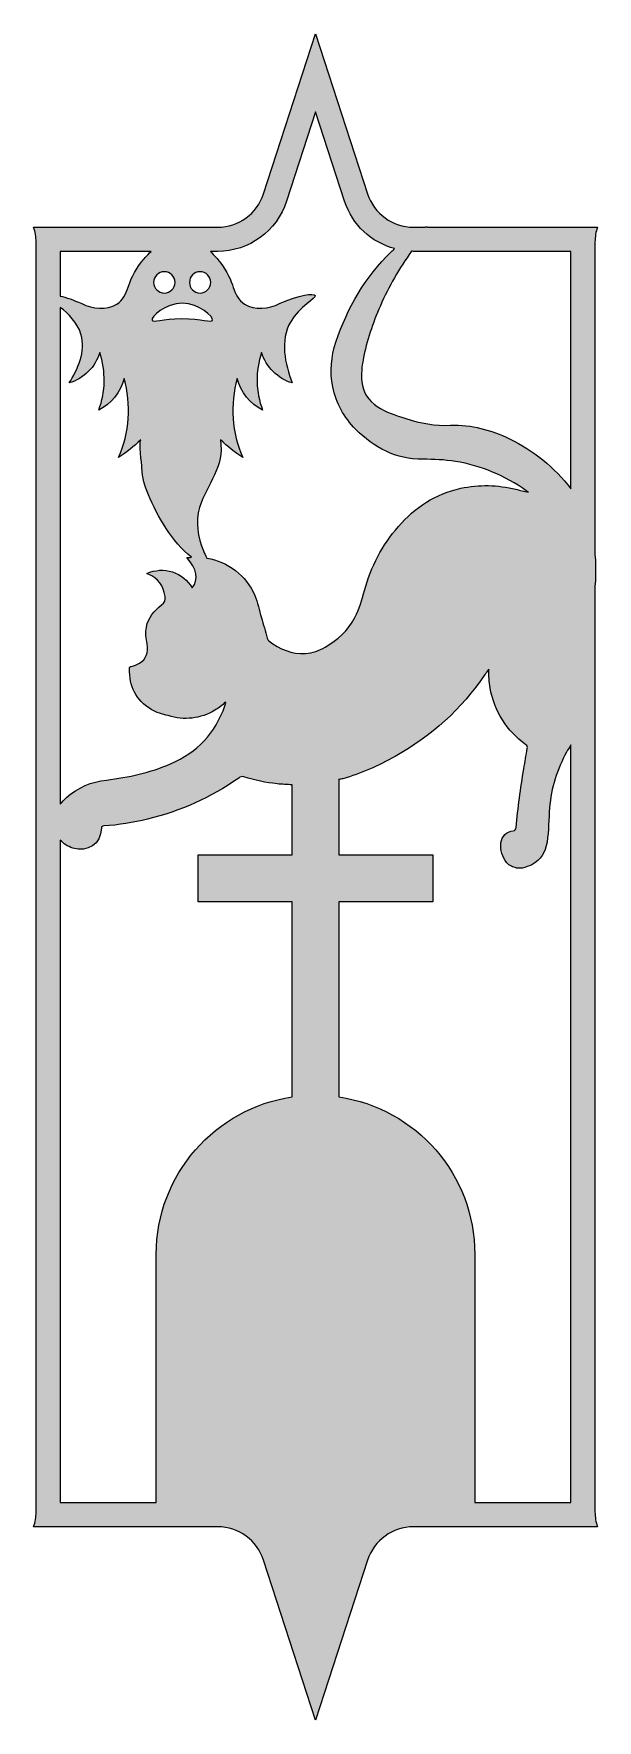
# Model space of a CAD drawing. Header units: centimetres. Extents: x 4.8 to 9.1, y -16.4 to -3.6.
import ezdxf

# ---------------------------------------------------------------- set-up
doc = ezdxf.new("R2010")
doc.units = ezdxf.units.CM
doc.header["$MEASUREMENT"] = 0
doc.layers.add('Layer 1', color=7, linetype='Continuous')

msp = doc.modelspace()

# ---------------------------------------------------------------- hatches: boundary and pattern name
at = {"layer": 'Layer 1', "true_color": 0x6870b5}
h = msp.add_hatch(color=173, dxfattribs=at)
h.dxf.hatch_style = 2
edge = h.paths.add_edge_path()
edge.add_spline(control_points=[(9.114, -7.787), (9.114, -7.785), (9.115, -7.782), (9.115, -7.78), (9.115, -7.772), (9.117, -7.764), (9.118, -7.756), (9.118, -7.699), (9.118, -7.643), (9.118, -7.586), (9.117, -7.581), (9.115, -7.577), (9.115, -7.572), (9.115, -7.568), (9.114, -7.563), (9.114, -7.559), (9.114, -7.559), (9.114, -5.174), (9.114, -5.174), (9.114, -5.134), (9.121, -5.096), (9.132, -5.06), (9.132, -5.06), (7.839, -5.06), (7.839, -5.06), (7.839, -5.06), (7.839, -5.059), (7.839, -5.059), (7.834, -5.054), (7.826, -5.057), (7.82, -5.059), (7.819, -5.059), (7.818, -5.059), (7.817, -5.06), (7.817, -5.06), (7.731, -5.06), (7.731, -5.06), (7.572, -5.06), (7.43, -4.957), (7.382, -4.806), (7.382, -4.806), (6.985, -3.587), (6.985, -3.587), (6.985, -3.587), (6.589, -4.806), (6.589, -4.806), (6.541, -4.957), (6.399, -5.06), (6.24, -5.06), (6.24, -5.06), (4.838, -5.06), (4.838, -5.06), (4.85, -5.096), (4.857, -5.134), (4.857, -5.174), (4.857, -5.174), (4.857, -14.842), (4.857, -14.842), (4.857, -14.881), (4.85, -14.919), (4.838, -14.955), (4.838, -14.955), (6.24, -14.955), (6.24, -14.955), (6.399, -14.955), (6.541, -15.058), (6.589, -15.21), (6.589, -15.21), (6.985, -16.428), (6.985, -16.428), (6.985, -16.428), (7.382, -15.21), (7.382, -15.21), (7.43, -15.058), (7.572, -14.955), (7.731, -14.955), (7.731, -14.955), (9.132, -14.955), (9.132, -14.955), (9.121, -14.919), (9.114, -14.881), (9.114, -14.842), (9.114, -14.842), (9.114, -7.787), (9.114, -7.787)], knot_values=[0, 0, 0, 0, 1, 1, 1, 2, 2, 2, 3, 3, 3, 4, 4, 4, 5, 5, 5, 6, 6, 6, 7, 7, 7, 8, 8, 8, 9, 9, 9, 10, 10, 10, 11, 11, 11, 12, 12, 12, 13, 13, 13, 14, 14, 14, 15, 15, 15, 16, 16, 16, 17, 17, 17, 18, 18, 18, 19, 19, 19, 20, 20, 20, 21, 21, 21, 22, 22, 22, 23, 23, 23, 24, 24, 24, 25, 25, 25, 26, 26, 26, 27, 27, 27, 28, 28, 28, 28], degree=3, periodic=1)
edge = h.paths.add_edge_path()
edge.add_spline(control_points=[(5.041, -5.671), (5.102, -5.718), (5.171, -5.785), (5.198, -5.874), (5.238, -6.007), (5.173, -6.145), (5.108, -6.246), (5.218, -6.214), (5.309, -6.124), (5.342, -6.014), (5.389, -6.156), (5.386, -6.313), (5.334, -6.452), (5.429, -6.406), (5.501, -6.315), (5.527, -6.212), (5.584, -6.409), (5.568, -6.626), (5.484, -6.813), (5.545, -6.775), (5.602, -6.729), (5.654, -6.679), (5.64, -6.692), (5.661, -6.866), (5.663, -6.893), (5.666, -6.967), (5.683, -7.031), (5.712, -7.098), (5.782, -7.259), (5.893, -7.458), (6.04, -7.573), (6.029, -7.574), (6.018, -7.574), (6.005, -7.575), (6.083, -7.662), (6.097, -7.741), (6.046, -7.806), (6.009, -7.748), (5.961, -7.705), (5.895, -7.685), (5.83, -7.664), (5.765, -7.669), (5.699, -7.696), (5.705, -7.699), (5.708, -7.701), (5.711, -7.702), (5.786, -7.734), (5.828, -7.79), (5.839, -7.871), (5.843, -7.899), (5.838, -7.918), (5.813, -7.936), (5.756, -7.979), (5.712, -8.032), (5.697, -8.104), (5.688, -8.148), (5.695, -8.191), (5.702, -8.233), (5.713, -8.302), (5.695, -8.348), (5.644, -8.379), (5.624, -8.391), (5.603, -8.399), (5.582, -8.404), (5.572, -8.406), (5.568, -8.41), (5.568, -8.42), (5.565, -8.554), (5.616, -8.66), (5.733, -8.732), (5.772, -8.757), (5.818, -8.766), (5.862, -8.779), (5.987, -8.817), (6.106, -8.804), (6.219, -8.737), (6.248, -8.72), (6.274, -8.699), (6.3, -8.676), (6.303, -8.687), (6.298, -8.695), (6.295, -8.703), (6.222, -8.912), (6.084, -9.06), (5.881, -9.146), (5.725, -9.213), (5.561, -9.249), (5.393, -9.269), (5.278, -9.282), (5.176, -9.326), (5.089, -9.402), (5.07, -9.418), (5.055, -9.435), (5.041, -9.454), (5.041, -9.454), (5.041, -5.671), (5.041, -5.671)], knot_values=[0, 0, 0, 0, 1, 1, 1, 2, 2, 2, 3, 3, 3, 4, 4, 4, 5, 5, 5, 6, 6, 6, 7, 7, 7, 8, 8, 8, 9, 9, 9, 10, 10, 10, 11, 11, 11, 12, 12, 12, 13, 13, 13, 14, 14, 14, 15, 15, 15, 16, 16, 16, 17, 17, 17, 18, 18, 18, 19, 19, 19, 20, 20, 20, 21, 21, 21, 22, 22, 22, 23, 23, 23, 24, 24, 24, 25, 25, 25, 26, 26, 26, 27, 27, 27, 28, 28, 28, 29, 29, 29, 30, 30, 30, 31, 31, 31, 32, 32, 32, 32], degree=3, periodic=1)
edge = h.paths.add_edge_path()
edge.add_spline(control_points=[(5.967, -5.756), (5.817, -5.756), (5.747, -5.788), (5.74, -5.769), (5.729, -5.743), (5.84, -5.639), (5.97, -5.639), (6.1, -5.639), (6.21, -5.743), (6.2, -5.769), (6.192, -5.788), (6.12, -5.755), (5.967, -5.756)], knot_values=[0, 0, 0, 0, 1, 1, 1, 2, 2, 2, 3, 3, 3, 4, 4, 4, 4], degree=3, periodic=1)
edge = h.paths.add_edge_path()
edge.add_spline(control_points=[(5.752, -5.48), (5.752, -5.435), (5.789, -5.399), (5.833, -5.399), (5.878, -5.399), (5.915, -5.435), (5.915, -5.48), (5.915, -5.525), (5.878, -5.561), (5.833, -5.561), (5.789, -5.561), (5.752, -5.525), (5.752, -5.48)], knot_values=[0, 0, 0, 0, 1, 1, 1, 2, 2, 2, 3, 3, 3, 4, 4, 4, 4], degree=3, periodic=1)
edge = h.paths.add_edge_path()
edge.add_spline(control_points=[(6.106, -5.561), (6.061, -5.561), (6.025, -5.525), (6.025, -5.48), (6.025, -5.435), (6.061, -5.399), (6.106, -5.399), (6.151, -5.399), (6.187, -5.435), (6.187, -5.48), (6.187, -5.525), (6.151, -5.561), (6.106, -5.561)], knot_values=[0, 0, 0, 0, 1, 1, 1, 2, 2, 2, 3, 3, 3, 4, 4, 4, 4], degree=3, periodic=1)
edge = h.paths.add_edge_path()
edge.add_spline(control_points=[(5.734, -5.244), (5.698, -5.277), (5.673, -5.308), (5.66, -5.324), (5.537, -5.477), (5.572, -5.58), (5.471, -5.646), (5.393, -5.696), (5.288, -5.681), (5.204, -5.642), (5.14, -5.613), (5.085, -5.594), (5.041, -5.584), (5.041, -5.584), (5.041, -5.244), (5.041, -5.244), (5.041, -5.244), (5.734, -5.244), (5.734, -5.244)], knot_values=[0, 0, 0, 0, 1, 1, 1, 2, 2, 2, 3, 3, 3, 4, 4, 4, 5, 5, 5, 6, 6, 6, 6], degree=3, periodic=1)
edge = h.paths.add_edge_path()
edge.add_spline(control_points=[(6.807, -9.838), (6.807, -9.838), (6.091, -9.838), (6.091, -9.838), (6.091, -9.838), (6.091, -10.196), (6.091, -10.196), (6.091, -10.196), (6.807, -10.196), (6.807, -10.196), (6.807, -10.196), (6.807, -11.682), (6.807, -11.682), (6.221, -11.768), (5.772, -12.272), (5.772, -12.881), (5.772, -12.881), (5.772, -14.771), (5.772, -14.771), (5.772, -14.771), (5.041, -14.771), (5.041, -14.771), (5.041, -14.771), (5.041, -9.726), (5.041, -9.726), (5.064, -9.753), (5.095, -9.775), (5.137, -9.787), (5.248, -9.819), (5.351, -9.762), (5.354, -9.635), (5.354, -9.62), (5.362, -9.62), (5.373, -9.619), (5.485, -9.612), (5.596, -9.593), (5.705, -9.567), (5.957, -9.506), (6.189, -9.402), (6.401, -9.254), (6.413, -9.245), (6.423, -9.24), (6.44, -9.245), (6.522, -9.272), (6.607, -9.289), (6.693, -9.298), (6.731, -9.302), (6.769, -9.304), (6.807, -9.305), (6.807, -9.305), (6.807, -9.838), (6.807, -9.838)], knot_values=[0, 0, 0, 0, 1, 1, 1, 2, 2, 2, 3, 3, 3, 4, 4, 4, 5, 5, 5, 6, 6, 6, 7, 7, 7, 8, 8, 8, 9, 9, 9, 10, 10, 10, 11, 11, 11, 12, 12, 12, 13, 13, 13, 14, 14, 14, 15, 15, 15, 16, 16, 16, 17, 17, 17, 17], degree=3, periodic=1)
edge = h.paths.add_edge_path()
edge.add_spline(control_points=[(6.91, -8.305), (6.803, -8.312), (6.712, -8.274), (6.63, -8.209), (6.623, -8.204), (6.619, -8.196), (6.617, -8.188), (6.603, -8.136), (6.588, -8.085), (6.573, -8.033), (6.556, -7.976), (6.545, -7.917), (6.522, -7.863), (6.458, -7.711), (6.316, -7.606), (6.157, -7.579), (6.148, -7.561), (6.139, -7.544), (6.132, -7.525), (6.09, -7.42), (6.067, -7.304), (6.102, -7.193), (6.162, -7.008), (6.292, -6.889), (6.261, -6.679), (6.313, -6.729), (6.37, -6.775), (6.432, -6.813), (6.347, -6.626), (6.332, -6.409), (6.389, -6.212), (6.414, -6.315), (6.487, -6.406), (6.582, -6.452), (6.529, -6.313), (6.527, -6.156), (6.574, -6.014), (6.607, -6.124), (6.698, -6.214), (6.808, -6.246), (6.751, -6.099), (6.715, -5.923), (6.794, -5.782), (6.862, -5.663), (6.995, -5.601), (6.982, -5.58), (6.972, -5.562), (6.864, -5.572), (6.712, -5.642), (6.627, -5.681), (6.523, -5.696), (6.445, -5.646), (6.345, -5.581), (6.379, -5.478), (6.255, -5.324), (6.241, -5.305), (6.216, -5.275), (6.184, -5.244), (6.184, -5.244), (6.24, -5.244), (6.24, -5.244), (6.479, -5.244), (6.691, -5.09), (6.764, -4.862), (6.764, -4.862), (6.985, -4.182), (6.985, -4.182), (6.985, -4.182), (7.207, -4.862), (7.207, -4.862), (7.265, -5.043), (7.411, -5.176), (7.588, -5.223), (7.58, -5.231), (7.571, -5.239), (7.562, -5.247), (7.363, -5.44), (7.229, -5.673), (7.141, -5.934), (7.104, -6.045), (7.093, -6.159), (7.116, -6.275), (7.142, -6.401), (7.202, -6.508), (7.292, -6.599), (7.432, -6.74), (7.597, -6.827), (7.802, -6.827), (7.885, -6.827), (7.968, -6.83), (8.051, -6.843), (8.248, -6.876), (8.427, -6.952), (8.591, -7.066), (8.596, -7.07), (8.601, -7.074), (8.607, -7.078), (8.574, -7.072), (8.543, -7.063), (8.512, -7.055), (8.372, -7.022), (8.232, -7.017), (8.091, -7.048), (7.899, -7.09), (7.744, -7.193), (7.616, -7.339), (7.492, -7.481), (7.408, -7.645), (7.358, -7.826), (7.339, -7.897), (7.318, -7.967), (7.284, -8.032), (7.232, -8.13), (7.155, -8.203), (7.059, -8.257), (7.013, -8.284), (6.963, -8.302), (6.91, -8.305)], knot_values=[0, 0, 0, 0, 1, 1, 1, 2, 2, 2, 3, 3, 3, 4, 4, 4, 5, 5, 5, 6, 6, 6, 7, 7, 7, 8, 8, 8, 9, 9, 9, 10, 10, 10, 11, 11, 11, 12, 12, 12, 13, 13, 13, 14, 14, 14, 15, 15, 15, 16, 16, 16, 17, 17, 17, 18, 18, 18, 19, 19, 19, 20, 20, 20, 21, 21, 21, 22, 22, 22, 23, 23, 23, 24, 24, 24, 25, 25, 25, 26, 26, 26, 27, 27, 27, 28, 28, 28, 29, 29, 29, 30, 30, 30, 31, 31, 31, 32, 32, 32, 33, 33, 33, 34, 34, 34, 35, 35, 35, 36, 36, 36, 37, 37, 37, 38, 38, 38, 39, 39, 39, 39], degree=3, periodic=1)
edge = h.paths.add_edge_path()
edge.add_spline(control_points=[(8.93, -14.771), (8.93, -14.771), (8.198, -14.771), (8.198, -14.771), (8.198, -14.771), (8.198, -12.881), (8.198, -12.881), (8.198, -12.272), (7.75, -11.768), (7.164, -11.682), (7.164, -11.682), (7.164, -10.196), (7.164, -10.196), (7.164, -10.196), (7.88, -10.196), (7.88, -10.196), (7.88, -10.196), (7.88, -9.838), (7.88, -9.838), (7.88, -9.838), (7.164, -9.838), (7.164, -9.838), (7.164, -9.838), (7.164, -9.266), (7.164, -9.266), (7.164, -9.266), (7.161, -9.266), (7.161, -9.266), (7.171, -9.264), (7.182, -9.262), (7.192, -9.259), (7.333, -9.221), (7.464, -9.16), (7.591, -9.089), (7.868, -8.936), (8.097, -8.729), (8.275, -8.466), (8.283, -8.454), (8.293, -8.442), (8.305, -8.426), (8.306, -8.477), (8.307, -8.522), (8.315, -8.567), (8.348, -8.748), (8.44, -8.893), (8.588, -9.001), (8.599, -9.009), (8.6, -9.017), (8.598, -9.029), (8.589, -9.08), (8.581, -9.131), (8.572, -9.183), (8.547, -9.332), (8.528, -9.481), (8.513, -9.631), (8.511, -9.647), (8.507, -9.653), (8.491, -9.655), (8.439, -9.662), (8.404, -9.697), (8.398, -9.748), (8.392, -9.805), (8.408, -9.855), (8.443, -9.9), (8.462, -9.924), (8.49, -9.93), (8.517, -9.94), (8.532, -9.94), (8.546, -9.94), (8.561, -9.94), (8.585, -9.932), (8.609, -9.926), (8.632, -9.914), (8.702, -9.878), (8.737, -9.82), (8.749, -9.743), (8.763, -9.656), (8.761, -9.567), (8.768, -9.48), (8.78, -9.329), (8.826, -9.189), (8.898, -9.056), (8.908, -9.038), (8.919, -9.02), (8.93, -9.002), (8.93, -9.002), (8.93, -14.771), (8.93, -14.771)], knot_values=[0, 0, 0, 0, 1, 1, 1, 2, 2, 2, 3, 3, 3, 4, 4, 4, 5, 5, 5, 6, 6, 6, 7, 7, 7, 8, 8, 8, 9, 9, 9, 10, 10, 10, 11, 11, 11, 12, 12, 12, 13, 13, 13, 14, 14, 14, 15, 15, 15, 16, 16, 16, 17, 17, 17, 18, 18, 18, 19, 19, 19, 20, 20, 20, 21, 21, 21, 22, 22, 22, 23, 23, 23, 24, 24, 24, 25, 25, 25, 26, 26, 26, 27, 27, 27, 28, 28, 28, 29, 29, 29, 29], degree=3, periodic=1)
edge = h.paths.add_edge_path()
edge.add_spline(control_points=[(8.93, -7.051), (8.868, -6.971), (8.797, -6.897), (8.717, -6.832), (8.638, -6.768), (8.554, -6.715), (8.464, -6.671), (8.322, -6.603), (8.172, -6.562), (8.013, -6.568), (7.896, -6.573), (7.783, -6.554), (7.672, -6.516), (7.597, -6.491), (7.522, -6.47), (7.456, -6.425), (7.389, -6.38), (7.344, -6.319), (7.338, -6.236), (7.333, -6.178), (7.338, -6.122), (7.348, -6.066), (7.374, -5.925), (7.422, -5.79), (7.479, -5.659), (7.543, -5.511), (7.624, -5.373), (7.717, -5.243), (7.721, -5.243), (7.726, -5.244), (7.731, -5.244), (7.731, -5.244), (8.93, -5.244), (8.93, -5.244), (8.93, -5.244), (8.93, -7.051), (8.93, -7.051)], knot_values=[0, 0, 0, 0, 1, 1, 1, 2, 2, 2, 3, 3, 3, 4, 4, 4, 5, 5, 5, 6, 6, 6, 7, 7, 7, 8, 8, 8, 9, 9, 9, 10, 10, 10, 11, 11, 11, 12, 12, 12, 12], degree=3, periodic=1)

# ---------------------------------------------------------------- linework, layer by layer
at = {"layer": 'Layer 1', "lineweight": 0}
for points, knots in [([(9.114, -7.787), (9.114, -7.785), (9.115, -7.782), (9.115, -7.78), (9.115, -7.772), (9.117, -7.764), (9.118, -7.756), (9.118, -7.699), (9.118, -7.643), (9.118, -7.586), (9.117, -7.581), (9.115, -7.577), (9.115, -7.572), (9.115, -7.568), (9.114, -7.563), (9.114, -7.559), (9.114, -7.559), (9.114, -5.174), (9.114, -5.174), (9.114, -5.134), (9.121, -5.096), (9.132, -5.06), (9.132, -5.06), (7.839, -5.06), (7.839, -5.06), (7.839, -5.06), (7.839, -5.059), (7.839, -5.059), (7.834, -5.054), (7.826, -5.057), (7.82, -5.059), (7.819, -5.059), (7.818, -5.059), (7.817, -5.06), (7.817, -5.06), (7.731, -5.06), (7.731, -5.06), (7.572, -5.06), (7.43, -4.957), (7.382, -4.806), (7.382, -4.806), (6.985, -3.587), (6.985, -3.587), (6.985, -3.587), (6.589, -4.806), (6.589, -4.806), (6.541, -4.957), (6.399, -5.06), (6.24, -5.06), (6.24, -5.06), (4.838, -5.06), (4.838, -5.06), (4.85, -5.096), (4.857, -5.134), (4.857, -5.174), (4.857, -5.174), (4.857, -14.842), (4.857, -14.842), (4.857, -14.881), (4.85, -14.919), (4.838, -14.955), (4.838, -14.955), (6.24, -14.955), (6.24, -14.955), (6.399, -14.955), (6.541, -15.058), (6.589, -15.21), (6.589, -15.21), (6.985, -16.428), (6.985, -16.428), (6.985, -16.428), (7.382, -15.21), (7.382, -15.21), (7.43, -15.058), (7.572, -14.955), (7.731, -14.955), (7.731, -14.955), (9.132, -14.955), (9.132, -14.955), (9.121, -14.919), (9.114, -14.881), (9.114, -14.842), (9.114, -14.842), (9.114, -7.787), (9.114, -7.787)], [0, 0, 0, 0, 1, 1, 1, 2, 2, 2, 3, 3, 3, 4, 4, 4, 5, 5, 5, 6, 6, 6, 7, 7, 7, 8, 8, 8, 9, 9, 9, 10, 10, 10, 11, 11, 11, 12, 12, 12, 13, 13, 13, 14, 14, 14, 15, 15, 15, 16, 16, 16, 17, 17, 17, 18, 18, 18, 19, 19, 19, 20, 20, 20, 21, 21, 21, 22, 22, 22, 23, 23, 23, 24, 24, 24, 25, 25, 25, 26, 26, 26, 27, 27, 27, 28, 28, 28, 28]), ([(6.91, -8.305), (6.803, -8.312), (6.712, -8.274), (6.63, -8.209), (6.623, -8.204), (6.619, -8.196), (6.617, -8.188), (6.603, -8.136), (6.588, -8.085), (6.573, -8.033), (6.556, -7.976), (6.545, -7.917), (6.522, -7.863), (6.458, -7.711), (6.316, -7.606), (6.157, -7.579), (6.148, -7.561), (6.139, -7.544), (6.132, -7.525), (6.09, -7.42), (6.067, -7.304), (6.102, -7.193), (6.162, -7.008), (6.292, -6.889), (6.261, -6.679), (6.313, -6.729), (6.37, -6.775), (6.432, -6.813), (6.347, -6.626), (6.332, -6.409), (6.389, -6.212), (6.414, -6.315), (6.487, -6.406), (6.582, -6.452), (6.529, -6.313), (6.527, -6.156), (6.574, -6.014), (6.607, -6.124), (6.698, -6.214), (6.808, -6.246), (6.751, -6.099), (6.715, -5.923), (6.794, -5.782), (6.862, -5.663), (6.995, -5.601), (6.982, -5.58), (6.972, -5.562), (6.864, -5.572), (6.712, -5.642), (6.627, -5.681), (6.523, -5.696), (6.445, -5.646), (6.345, -5.581), (6.379, -5.478), (6.255, -5.324), (6.241, -5.305), (6.216, -5.275), (6.184, -5.244), (6.184, -5.244), (6.24, -5.244), (6.24, -5.244), (6.479, -5.244), (6.691, -5.09), (6.764, -4.862), (6.764, -4.862), (6.985, -4.182), (6.985, -4.182), (6.985, -4.182), (7.207, -4.862), (7.207, -4.862), (7.265, -5.043), (7.411, -5.176), (7.588, -5.223), (7.58, -5.231), (7.571, -5.239), (7.562, -5.247), (7.363, -5.44), (7.229, -5.673), (7.141, -5.934), (7.104, -6.045), (7.093, -6.159), (7.116, -6.275), (7.142, -6.401), (7.202, -6.508), (7.292, -6.599), (7.432, -6.74), (7.597, -6.827), (7.802, -6.827), (7.885, -6.827), (7.968, -6.83), (8.051, -6.843), (8.248, -6.876), (8.427, -6.952), (8.591, -7.066), (8.596, -7.07), (8.601, -7.074), (8.607, -7.078), (8.574, -7.072), (8.543, -7.063), (8.512, -7.055), (8.372, -7.022), (8.232, -7.017), (8.091, -7.048), (7.899, -7.09), (7.744, -7.193), (7.616, -7.339), (7.492, -7.481), (7.408, -7.645), (7.358, -7.826), (7.339, -7.897), (7.318, -7.967), (7.284, -8.032), (7.232, -8.13), (7.155, -8.203), (7.059, -8.257), (7.013, -8.284), (6.963, -8.302), (6.91, -8.305)], [0, 0, 0, 0, 1, 1, 1, 2, 2, 2, 3, 3, 3, 4, 4, 4, 5, 5, 5, 6, 6, 6, 7, 7, 7, 8, 8, 8, 9, 9, 9, 10, 10, 10, 11, 11, 11, 12, 12, 12, 13, 13, 13, 14, 14, 14, 15, 15, 15, 16, 16, 16, 17, 17, 17, 18, 18, 18, 19, 19, 19, 20, 20, 20, 21, 21, 21, 22, 22, 22, 23, 23, 23, 24, 24, 24, 25, 25, 25, 26, 26, 26, 27, 27, 27, 28, 28, 28, 29, 29, 29, 30, 30, 30, 31, 31, 31, 32, 32, 32, 33, 33, 33, 34, 34, 34, 35, 35, 35, 36, 36, 36, 37, 37, 37, 38, 38, 38, 39, 39, 39, 39]), ([(5.734, -5.244), (5.698, -5.277), (5.673, -5.308), (5.66, -5.324), (5.537, -5.477), (5.572, -5.58), (5.471, -5.646), (5.393, -5.696), (5.288, -5.681), (5.204, -5.642), (5.14, -5.613), (5.085, -5.594), (5.041, -5.584), (5.041, -5.584), (5.041, -5.244), (5.041, -5.244), (5.041, -5.244), (5.734, -5.244), (5.734, -5.244)], [0, 0, 0, 0, 1, 1, 1, 2, 2, 2, 3, 3, 3, 4, 4, 4, 5, 5, 5, 6, 6, 6, 6]), ([(8.93, -7.051), (8.868, -6.971), (8.797, -6.897), (8.717, -6.832), (8.638, -6.768), (8.554, -6.715), (8.464, -6.671), (8.322, -6.603), (8.172, -6.562), (8.013, -6.568), (7.896, -6.573), (7.783, -6.554), (7.672, -6.516), (7.597, -6.491), (7.522, -6.47), (7.456, -6.425), (7.389, -6.38), (7.344, -6.319), (7.338, -6.236), (7.333, -6.178), (7.338, -6.122), (7.348, -6.066), (7.374, -5.925), (7.422, -5.79), (7.479, -5.659), (7.543, -5.511), (7.624, -5.373), (7.717, -5.243), (7.721, -5.243), (7.726, -5.244), (7.731, -5.244), (7.731, -5.244), (8.93, -5.244), (8.93, -5.244), (8.93, -5.244), (8.93, -7.051), (8.93, -7.051)], [0, 0, 0, 0, 1, 1, 1, 2, 2, 2, 3, 3, 3, 4, 4, 4, 5, 5, 5, 6, 6, 6, 7, 7, 7, 8, 8, 8, 9, 9, 9, 10, 10, 10, 11, 11, 11, 12, 12, 12, 12]), ([(5.752, -5.48), (5.752, -5.435), (5.789, -5.399), (5.833, -5.399), (5.878, -5.399), (5.915, -5.435), (5.915, -5.48), (5.915, -5.525), (5.878, -5.561), (5.833, -5.561), (5.789, -5.561), (5.752, -5.525), (5.752, -5.48)], [0, 0, 0, 0, 1, 1, 1, 2, 2, 2, 3, 3, 3, 4, 4, 4, 4]), ([(6.106, -5.561), (6.061, -5.561), (6.025, -5.525), (6.025, -5.48), (6.025, -5.435), (6.061, -5.399), (6.106, -5.399), (6.151, -5.399), (6.187, -5.435), (6.187, -5.48), (6.187, -5.525), (6.151, -5.561), (6.106, -5.561)], [0, 0, 0, 0, 1, 1, 1, 2, 2, 2, 3, 3, 3, 4, 4, 4, 4]), ([(5.967, -5.756), (5.817, -5.756), (5.747, -5.788), (5.74, -5.769), (5.729, -5.743), (5.84, -5.639), (5.97, -5.639), (6.1, -5.639), (6.21, -5.743), (6.2, -5.769), (6.192, -5.788), (6.12, -5.755), (5.967, -5.756)], [0, 0, 0, 0, 1, 1, 1, 2, 2, 2, 3, 3, 3, 4, 4, 4, 4]), ([(5.041, -5.671), (5.102, -5.718), (5.171, -5.785), (5.198, -5.874), (5.238, -6.007), (5.173, -6.145), (5.108, -6.246), (5.218, -6.214), (5.309, -6.124), (5.342, -6.014), (5.389, -6.156), (5.386, -6.313), (5.334, -6.452), (5.429, -6.406), (5.501, -6.315), (5.527, -6.212), (5.584, -6.409), (5.568, -6.626), (5.484, -6.813), (5.545, -6.775), (5.602, -6.729), (5.654, -6.679), (5.64, -6.692), (5.661, -6.866), (5.663, -6.893), (5.666, -6.967), (5.683, -7.031), (5.712, -7.098), (5.782, -7.259), (5.893, -7.458), (6.04, -7.573), (6.029, -7.574), (6.018, -7.574), (6.005, -7.575), (6.083, -7.662), (6.097, -7.741), (6.046, -7.806), (6.009, -7.748), (5.961, -7.705), (5.895, -7.685), (5.83, -7.664), (5.765, -7.669), (5.699, -7.696), (5.705, -7.699), (5.708, -7.701), (5.711, -7.702), (5.786, -7.734), (5.828, -7.79), (5.839, -7.871), (5.843, -7.899), (5.838, -7.918), (5.813, -7.936), (5.756, -7.979), (5.712, -8.032), (5.697, -8.104), (5.688, -8.148), (5.695, -8.191), (5.702, -8.233), (5.713, -8.302), (5.695, -8.348), (5.644, -8.379), (5.624, -8.391), (5.603, -8.399), (5.582, -8.404), (5.572, -8.406), (5.568, -8.41), (5.568, -8.42), (5.565, -8.554), (5.616, -8.66), (5.733, -8.732), (5.772, -8.757), (5.818, -8.766), (5.862, -8.779), (5.987, -8.817), (6.106, -8.804), (6.219, -8.737), (6.248, -8.72), (6.274, -8.699), (6.3, -8.676), (6.303, -8.687), (6.298, -8.695), (6.295, -8.703), (6.222, -8.912), (6.084, -9.06), (5.881, -9.146), (5.725, -9.213), (5.561, -9.249), (5.393, -9.269), (5.278, -9.282), (5.176, -9.326), (5.089, -9.402), (5.07, -9.418), (5.055, -9.435), (5.041, -9.454), (5.041, -9.454), (5.041, -5.671), (5.041, -5.671)], [0, 0, 0, 0, 1, 1, 1, 2, 2, 2, 3, 3, 3, 4, 4, 4, 5, 5, 5, 6, 6, 6, 7, 7, 7, 8, 8, 8, 9, 9, 9, 10, 10, 10, 11, 11, 11, 12, 12, 12, 13, 13, 13, 14, 14, 14, 15, 15, 15, 16, 16, 16, 17, 17, 17, 18, 18, 18, 19, 19, 19, 20, 20, 20, 21, 21, 21, 22, 22, 22, 23, 23, 23, 24, 24, 24, 25, 25, 25, 26, 26, 26, 27, 27, 27, 28, 28, 28, 29, 29, 29, 30, 30, 30, 31, 31, 31, 32, 32, 32, 32]), ([(8.93, -14.771), (8.93, -14.771), (8.198, -14.771), (8.198, -14.771), (8.198, -14.771), (8.198, -12.881), (8.198, -12.881), (8.198, -12.272), (7.75, -11.768), (7.164, -11.682), (7.164, -11.682), (7.164, -10.196), (7.164, -10.196), (7.164, -10.196), (7.88, -10.196), (7.88, -10.196), (7.88, -10.196), (7.88, -9.838), (7.88, -9.838), (7.88, -9.838), (7.164, -9.838), (7.164, -9.838), (7.164, -9.838), (7.164, -9.266), (7.164, -9.266), (7.164, -9.266), (7.161, -9.266), (7.161, -9.266), (7.171, -9.264), (7.182, -9.262), (7.192, -9.259), (7.333, -9.221), (7.464, -9.16), (7.591, -9.089), (7.868, -8.936), (8.097, -8.729), (8.275, -8.466), (8.283, -8.454), (8.293, -8.442), (8.305, -8.426), (8.306, -8.477), (8.307, -8.522), (8.315, -8.567), (8.348, -8.748), (8.44, -8.893), (8.588, -9.001), (8.599, -9.009), (8.6, -9.017), (8.598, -9.029), (8.589, -9.08), (8.581, -9.131), (8.572, -9.183), (8.547, -9.332), (8.528, -9.481), (8.513, -9.631), (8.511, -9.647), (8.507, -9.653), (8.491, -9.655), (8.439, -9.662), (8.404, -9.697), (8.398, -9.748), (8.392, -9.805), (8.408, -9.855), (8.443, -9.9), (8.462, -9.924), (8.49, -9.93), (8.517, -9.94), (8.532, -9.94), (8.546, -9.94), (8.561, -9.94), (8.585, -9.932), (8.609, -9.926), (8.632, -9.914), (8.702, -9.878), (8.737, -9.82), (8.749, -9.743), (8.763, -9.656), (8.761, -9.567), (8.768, -9.48), (8.78, -9.329), (8.826, -9.189), (8.898, -9.056), (8.908, -9.038), (8.919, -9.02), (8.93, -9.002), (8.93, -9.002), (8.93, -14.771), (8.93, -14.771)], [0, 0, 0, 0, 1, 1, 1, 2, 2, 2, 3, 3, 3, 4, 4, 4, 5, 5, 5, 6, 6, 6, 7, 7, 7, 8, 8, 8, 9, 9, 9, 10, 10, 10, 11, 11, 11, 12, 12, 12, 13, 13, 13, 14, 14, 14, 15, 15, 15, 16, 16, 16, 17, 17, 17, 18, 18, 18, 19, 19, 19, 20, 20, 20, 21, 21, 21, 22, 22, 22, 23, 23, 23, 24, 24, 24, 25, 25, 25, 26, 26, 26, 27, 27, 27, 28, 28, 28, 29, 29, 29, 29]), ([(6.807, -9.838), (6.807, -9.838), (6.091, -9.838), (6.091, -9.838), (6.091, -9.838), (6.091, -10.196), (6.091, -10.196), (6.091, -10.196), (6.807, -10.196), (6.807, -10.196), (6.807, -10.196), (6.807, -11.682), (6.807, -11.682), (6.221, -11.768), (5.772, -12.272), (5.772, -12.881), (5.772, -12.881), (5.772, -14.771), (5.772, -14.771), (5.772, -14.771), (5.041, -14.771), (5.041, -14.771), (5.041, -14.771), (5.041, -9.726), (5.041, -9.726), (5.064, -9.753), (5.095, -9.775), (5.137, -9.787), (5.248, -9.819), (5.351, -9.762), (5.354, -9.635), (5.354, -9.62), (5.362, -9.62), (5.373, -9.619), (5.485, -9.612), (5.596, -9.593), (5.705, -9.567), (5.957, -9.506), (6.189, -9.402), (6.401, -9.254), (6.413, -9.245), (6.423, -9.24), (6.44, -9.245), (6.522, -9.272), (6.607, -9.289), (6.693, -9.298), (6.731, -9.302), (6.769, -9.304), (6.807, -9.305), (6.807, -9.305), (6.807, -9.838), (6.807, -9.838)], [0, 0, 0, 0, 1, 1, 1, 2, 2, 2, 3, 3, 3, 4, 4, 4, 5, 5, 5, 6, 6, 6, 7, 7, 7, 8, 8, 8, 9, 9, 9, 10, 10, 10, 11, 11, 11, 12, 12, 12, 13, 13, 13, 14, 14, 14, 15, 15, 15, 16, 16, 16, 17, 17, 17, 17])]:
    msp.add_open_spline(points, degree=3, knots=knots, dxfattribs=at)

doc.saveas('drawing.dxf')
